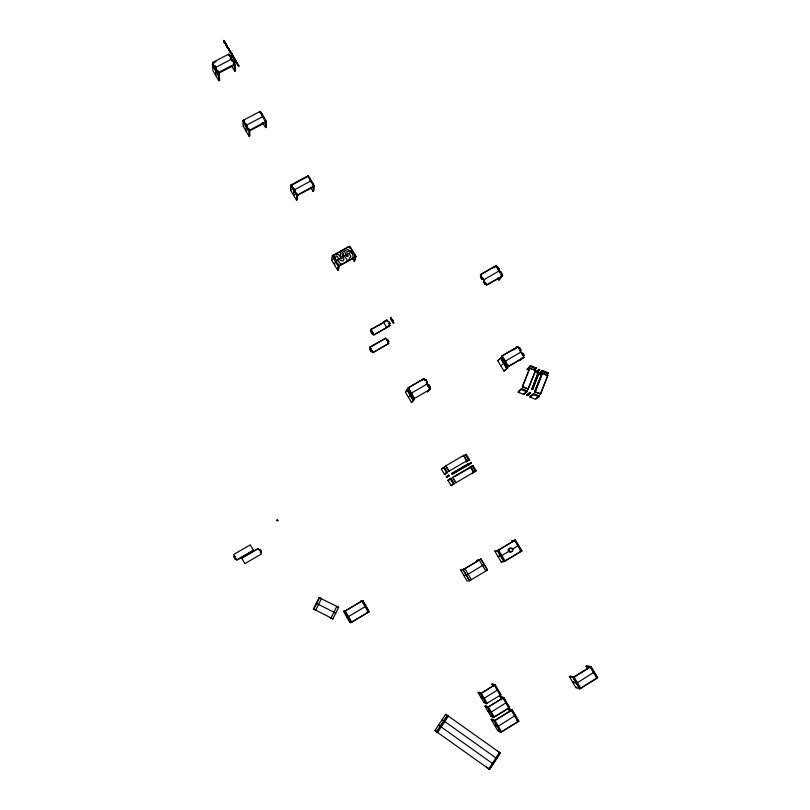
<?xml version="1.0" encoding="UTF-8"?>
<svg xmlns="http://www.w3.org/2000/svg" width="810" height="810" viewBox="0 0 810 810"><rect width="100%" height="100%" fill="white"/><g stroke="black" fill="none" stroke-linecap="round" stroke-linejoin="round"><path stroke-width="1.21" d="M234.697 58.857C236.763 62.522 234.06 58.664 233.614 57.53M234.951 59.839L234.627 59.343M229.21 50.088L229.858 51.03L229.362 50.301M235.71 61.226L237.998 64.881L235.457 61.094L236.277 62.269L235.609 60.284M225.706 44.165L225.19 42.9L226.618 45.674M352.593 258.269C354.486 255.008 350.153 249.895 346.761 251.637C346.113 253.419 350.801 257.641 346.214 256.213L344.736 251.535C338.043 251.515 345.992 258.815 343.238 260.861C340.089 261.336 338.448 258.096 336.869 256.021C335.229 254.704 336.211 260.334 334.52 256.952L334.378 254.573M230.546 51.799L229.281 50.544L230.718 52.498L229.463 50.088L229.898 50.787M306.372 177.269L291.61 185.206L291.641 184.579L292.592 186.189L291.59 186.371L291.782 187.373L293.007 189.439L293.503 187.728L295.609 191.281L294.617 191.474L296.035 194.532L296.531 192.831L297.685 194.785L297.361 199.776L296.531 200.232L290.557 190.148L290.8 185.034L308.326 175.628L314.371 185.794L313.845 190.897L313.014 191.342L310.625 187.312M296.531 200.232L296.845 195.24L290.8 185.034M347.227 261.215C347.713 257.863 342.336 256.507 343.47 253.297M499.851 272.94L497.674 269.355L499.233 269.042L496.105 265.71L480.593 274.428L481.484 276.919L481.575 276.048L480.583 276.25L480.502 277.111L481.768 279.207L482.517 277.607L484.694 281.212L483.712 281.414L483.621 282.275L484.896 284.361L485.646 282.771L486.516 285.221L485.554 283.632M481.768 279.207L480.583 276.25M313.014 191.342L313.531 186.249L312.579 184.65C314.655 185.652 311.951 181.045 311.668 183.111L309.552 179.567C311.637 180.569 308.924 175.962 308.64 178.018L307.486 176.074M484.896 284.361L485.646 282.771M229.939 51.313L226.932 46.261M228.42 49.157L228.592 48.499L229.2 49.957M228.339 48.58L226.041 44.449M230.769 52.022L229.787 50.473M235.842 61.358L236.348 62.046M228.339 48.165L228.177 48.154M228.987 50.048L228.541 49.288L229.088 49.936M236.662 62.917L237.29 63.281L236.54 62.4M230.921 52.296C230.202 53.45 229.321 50.23 230.556 52.093M237.968 64.425L237.127 63.372M506.402 362.637L505.288 363.599L506.402 362.637L504.184 358.972L502.615 361.979L500.62 357.726L501.451 357.25L507.779 367.75L504.002 371.112L497.755 360.733L500.62 357.726M502.109 358.334L503.223 357.372L502.23 355.712L517.904 346.731L519.119 348.735L519.787 347.996L521.073 350.123L519.463 350.315L522.298 353.99L522.966 353.251L524.252 355.377L522.642 355.57L524.252 355.377M503.283 361.24L502.443 358.901L501.451 359.103M502.615 361.979L504.184 358.972M507.364 364.237L508.589 366.262L507.364 364.237L505.774 367.224L502.737 361.23M506.442 366.484L505.602 364.146L504.61 364.358M505.774 367.224L507.242 364.986M236.712 62.167L237.077 63.332M350.527 247.931L350.193 248.508L349.019 246.534L333.062 255.757L333.153 255.241L334.115 256.871L333.113 257.064L333.244 257.965L334.49 260.061L335.046 258.43L337.183 262.045L336.18 262.238L337.547 265.224L338.114 263.604L339.289 265.589L338.438 269.74L337.608 270.196L331.553 259.969L332.313 255.707L349.859 246.078L355.995 256.395L354.952 260.648L354.122 261.103L352.299 258.046M334.581 265.083L335.37 260.881L352.927 251.232M337.608 270.196L338.438 266.055L332.313 255.707M354.122 261.103L355.155 256.851L354.193 255.231C356.218 256.122 353.464 251.454 353.261 253.672L351.125 250.067L351.773 250.017M227.114 46.524L227.62 47.739L226.122 44.297M216.067 61.519L212.909 63.15L212.817 62.36L228.673 54.169L229.645 56.508L230.496 55.384L231.69 57.399L230.536 58.016L232.602 61.479L233.452 60.355L234.647 62.38L233.493 62.988L234.647 64.921L218.811 73.133L217.596 70.43L216.908 71.128L217.212 72.282L217.9 71.594M229.645 56.508L230.496 55.384M230.536 58.016L231.69 57.399M230.384 58.229L231.376 58.057L230.222 58.664M370.899 329.366L371.942 331.806L370.899 329.366L386.552 320.912M226.527 45.117L226.83 45.664M529.973 397.042L533.598 393.589L539.288 395.938L538.944 396.829L535.592 399.36L529.973 397.042L533.598 393.589M541.019 375.141L538.782 374.22L542.508 370.494L548.178 372.833L546.102 375.121M532.14 395.574L533.8 394.075L530.337 396.323L530.601 396.768L530.337 396.323M534.58 391.898L542.173 372.914L547.864 375.253L540.685 393.933L534.58 391.898L542.173 372.914M535.451 390.936L542.184 373.835L541.667 373.795M535.521 390.886L542.184 373.835M540.27 394.247L547.864 375.253M523.645 393.984L527.351 391.007L521.66 388.668L518.521 391.301L518.177 392.182L523.797 394.5L527.351 391.007M523.797 394.5L524.141 393.609M528.059 389.215L535.673 370.231L529.588 368.236L522.369 386.866L528.059 389.215L535.673 370.231M534.317 370.261L536.311 367.942L530.641 365.604L527.067 369.39L529.305 370.312M526.672 395.27L529.821 392.556L530.469 393.164L527.421 395.574L526.672 395.27L529.821 392.556M535.805 372.347L539.055 369.37L539.693 369.978L536.554 372.661L535.805 372.347L539.055 369.37M527.421 395.574L530.58 392.87M536.554 372.661L539.804 369.684M531.654 389.367L532.615 389.519L531.654 389.367L538.326 372.327L539.156 372.58L532.615 389.519L539.085 372.641M531.856 389.205L538.184 372.448L539.156 372.58M538.782 374.22L542.508 370.494M539.035 373.785L542.7 370.98L542.204 371.122M373.835 334.986L389.823 325.701L373.835 334.986L372.802 332.596L372.195 334.125L372.883 333.386M518.177 392.182L521.66 388.668M527.067 369.39L530.641 365.604M522.369 386.866L529.983 367.882M370.99 349.475L370.909 348.715L369.917 348.918L369.998 349.687L370.99 349.475L369.947 347.075L385.722 338.205L386.897 340.19L387.575 339.451L388.82 341.557L387.423 341.769L388.82 341.557M383.403 322.016L386.927 320.001L388.101 322.036L388.8 321.256L390.035 323.413L389.033 323.615L390.005 325.255L386.492 327.23L383.413 321.975L386.927 320.001M393.751 322.957L390.734 317.591L390.309 318.279L393.569 323.372L390.734 317.591M371.922 351.054L371.243 351.793L371.851 350.295L372.873 352.664L388.8 343.399L387.828 341.769M386.492 327.23L390.025 325.215M235.619 60.365L234.829 59.231M389.033 323.615L390.055 323.372M235.305 60.021L235.629 60.466M385.722 338.205L369.795 347.46M393.397 323.474L393.832 322.795L390.562 317.692M388.8 343.399L372.873 352.664M336.839 606.366L331.067 617.959L330.288 617.706L332.09 618.627L332.89 618.891L338.651 607.297L319.069 597.618L313.338 609.049L315.141 609.971L315.718 610.122L321.509 598.539L319.069 597.618M313.338 609.049L313.895 609.191L319.687 597.618M230.84 52.873L231.468 53.652M265.366 120.326L264.587 120.174L265.528 121.753L265.599 127.605L266.429 127.17L266.368 121.318L260.395 111.264L242.868 120.477L243.223 126.35L249.115 136.313L249.946 135.877L249.682 130.116L248.538 128.182L248.103 129.965L246.635 126.846L247.637 126.654L245.552 123.14L244.863 123.849L245.126 124.932L243.921 122.887L243.658 121.804L244.65 121.621L243.719 120.032M412.989 397.558L412.33 399.006L412.989 397.558L414.183 399.573L411.571 402.54L405.405 392.131L407.946 389.043L409.576 392.374L410.235 390.906L409.556 391.665M409.313 390.015L409.283 389.306L408.281 389.519L408.301 390.228L409.313 390.015L408.301 387.646L424.177 378.584L425.371 380.609L426.06 379.85L427.326 381.996L426.323 382.209L428.51 385.884L429.189 385.125L430.464 387.271L428.986 387.413L430.211 389.458L429.462 387.484M499.476 752.429L488.794 768.892L486.506 767.1L489.645 769.5L500.317 753.027L447.383 715.443L436.6 731.774L489.645 769.5M489.473 769.368L500.134 752.905M407.946 389.043L405.405 392.131M435 730.478L445.672 714.309L448.365 716.131L437.572 732.483L435 730.478L435.831 731.065M436.732 731.875L447.515 715.534M494.151 267.887L496.358 265.376L500.519 272.211M496.105 265.71L480.269 274.914M411.227 393.245L427.315 383.859L428.51 385.884M408.483 397.335L411.065 394.308M421.737 380.71L423.832 378.412L424.399 380.082M422.567 380.234L423.832 378.412M408.098 387.97L424.177 378.584M498.889 271.35L499.233 270.864L483.398 280.068L482.436 278.478M411.571 402.54L414.183 399.573M413.383 396.9L414.356 398.54L413.373 396.201L412.705 397.659L413.373 396.201M497.704 278.063L498.94 280.098L501.076 277.111M499.942 272.322L501.096 272.109L502.605 275.653L498.94 280.098M429.239 389.387L427.265 392L430.069 388.911L428.784 387.453M231.042 53.166C232.986 56.629 229.868 51.799 231.68 53.551M519.787 347.996L518.501 348.725L517.904 346.731M522.966 353.251L521.68 353.98L522.298 353.99M423.944 378.918L424.906 380.548L426.06 379.85M427.305 386.147L427.984 385.398L426.951 383.656L426.111 384.132M428.044 385.813L429.189 385.125M259.969 549.443C258.41 551.62 261.326 547.681 261.448 551.995L260.415 552.217M407.106 389.519L409.212 393.741L409.87 392.293L412.685 396.961M481.849 278.336L482.517 277.607M497.391 267.077L496.733 267.796L495.538 265.832M235.619 557.847L234.9 558.647L235.183 559.113L235.619 557.847L236.864 560.014L253.398 550.334L236.864 560.014M501.096 272.109L500.428 272.828L498.251 269.244L497.674 269.355M277.425 519.524L276.706 520.314L277.749 520.081M387.575 339.451L386.897 340.19M237.411 63.443L238.079 65.276M502.23 355.712L501.876 356.086L517.529 347.105M501.451 357.25L497.755 360.733M513.965 349.535L517.084 346.71L514.026 349.849M263.473 118.989L264.374 117.956L263.685 118.655L261.61 115.152L262.602 114.969L261.387 112.924L260.699 113.623L259.565 111.709L259.575 112.428M505.045 361.351L521.083 351.985L520.698 352.36M500.874 365.917L504.61 362.495M214.255 67.291L214.944 66.602L214.64 65.438L213.951 66.126L214.255 67.291L213.06 65.266L212.746 64.101L213.749 63.929L212.817 62.36M213.283 64.76L213.192 63.97L212.352 64.405L214.63 68.891L214.326 67.736L215.014 67.038L216.138 68.951L215.298 69.387L215.986 75.856L216.817 75.431M214.326 67.736L217.576 73.872L217.272 72.718L217.961 72.029L219.095 73.933L219.743 80.352L218.902 80.787L213.081 70.936L212.352 64.405M233.452 60.355L232.764 61.054L230.698 57.581M504.002 371.112L507.779 367.75M522.592 357.645L519.453 360.652L522.632 357.919M523.26 355.59L523.878 357.605L508.224 366.616M238.363 64.699C237.543 64.324 240.013 68.486 238.16 64.81L237.512 64.294M533.831 370.099L536.311 367.942M223.651 40.601L224.603 41.755L224.147 42.039C225.291 43.872 222.548 37.159 224.319 42.586M539.409 373.936L540.999 372.61M546.446 374.24L548.178 372.833M535.066 390.774L535.653 390.774L535.137 390.724M530.226 396.617L533.679 394.369M445.348 473.992L444.508 474.478L441.379 469.172L444.406 467.026L447.586 472.392L444.842 474.275M445.834 465.821L449.013 471.197L445.834 465.821L463.765 455.311L466.661 460.89L463.765 455.311M444.406 467.026L441.379 469.172M535.926 398.469L539.288 395.938M232.429 55.394L233.391 56.538L232.926 56.811C234.06 58.603 231.356 51.992 233.098 57.348M467.026 460.789L469.081 459.877L466.125 461.892L469.456 459.655L466.276 454.299L462.986 456.607L463.816 456.121M464.636 455.514L466.276 454.299M444.629 473.921L447.211 472.615M444.508 474.478L446.715 472.422M446.29 476.796L448.669 475.176L449.094 475.885L446.705 477.505L446.29 476.796L448.669 475.176M451.798 473.506L467.977 464.029L468.251 464.849L452.223 474.225L451.848 473.475L467.927 464.059L468.251 464.849M452.223 474.225L451.95 473.404M468.2 464.282L470.833 462.51L471.258 463.229L468.615 464.991L468.2 464.282L468.615 464.991M451.95 485.149L451.109 485.646L447.96 480.32L450.775 478.497L448.365 480.087M451.109 485.646L454.268 483.692L451.079 478.315L447.96 480.32M452.658 477.363L455.848 482.76L452.658 477.363L470.61 466.833L473.809 472.21L455.848 482.76M469.739 467.36L470.245 467.279M470.61 466.833L473.496 472.412M473.536 472.493L472.706 472.979L476.128 470.883L472.939 465.517L469.557 467.684L470.387 467.198M470.175 467.795L472.625 465.699M500.55 732.351L518.623 721.113L512.011 709.783L493.938 720.981L500.732 732.463L518.825 721.214L512.193 709.874L509.055 708.416L508.204 708.942L509.834 711.737M580.76 688.308L574.118 677.079L570.199 676.056L569.359 676.583L575.91 687.66L576.75 687.143M597.395 677.737L579.666 688.763L573.024 677.545L590.753 666.559L597.648 677.798L579.909 688.834L575.91 687.66M490.769 716.111L491.528 715.645L494.272 717.103L488.4 707.008L485.737 705.672L484.967 706.148L490.769 716.111L493.492 717.579L509.581 707.626L503.709 697.562L500.833 696.337L500.074 696.803L501.815 699.779M500.732 732.463L497.735 730.701L491.194 719.472L492.055 718.936L494.981 720.535L501.603 731.916L499.598 730.752M512.193 709.874L494.11 721.082L491.194 719.472M587.665 669.009L586.035 666.245L586.865 665.729L591.006 666.61L597.648 677.798M495.325 724.555L494.464 725.082L497.421 726.762L515.312 715.443M569.359 676.583L573.267 677.616L591.006 666.61M573.47 681.595L572.629 682.121L576.588 683.225L594.064 672.138M497.735 730.701L498.585 730.164M503.709 697.562L487.62 707.484L484.967 706.148M488.632 710.654L487.863 711.129L490.556 712.537L506.473 702.513M493.341 717.498L509.581 707.626M486.253 703.708L500.934 694.818L494.92 684.723L480.401 693.654L486.405 703.779L483.914 702.564L478.133 692.621L478.892 692.145L481.322 693.249L487.185 703.303L485.514 702.493M492.875 686.232L491.71 684.247L492.48 683.782L495.082 684.784L500.934 694.818M495.082 684.784L480.553 693.724L478.133 692.621M481.788 697.116L481.029 697.592L483.479 698.746L497.846 689.735M483.914 702.564L484.684 702.088M498.899 556.116L498.059 556.612L500.995 556.075L509.328 551.083M512.447 549.21L518.309 545.555M487.488 570.038L469.486 580.76L463.016 569.734L480.846 559.072L487.488 570.038L481.008 559.042L476.634 560.56L479.297 560.064L485.777 571.06M503.101 561.36L505.096 561.046L498.606 550.091L494.859 551.205L501.258 562.029L502.099 561.522M501.258 562.029L504.245 561.553L521.944 550.932L515.454 540.007L512.335 540.756L511.495 541.262L514.603 540.523L521.093 551.448M460.698 570.088L463.168 569.713L469.638 580.74L467.087 580.972L460.698 570.088L464.879 568.691L471.359 579.717M463.168 569.713L481.008 559.042M494.859 551.205L497.755 550.597L515.454 540.007M343.501 611.297L345.333 610.942L351.763 622.141L349.839 622.353L343.501 611.297L344.452 611.469L362.779 600.574L369.208 611.742L350.872 622.667L349.839 622.353M451.079 478.315L450.228 478.811L453.418 484.198L454.268 483.692M472.939 465.517L472.098 466.013L475.278 471.38L476.128 470.883M454.997 476.472L469.041 468.241M448.568 480.441L448.639 479.925M449.013 471.197L466.955 460.677M447.586 472.392L446.735 472.888L443.556 467.512M469.456 459.655L468.615 460.151L465.436 454.795M470.833 462.51L471.258 463.229M449.094 475.885L448.386 475.338M452.274 474.194L468.403 464.748M446.705 477.505L446.563 476.634M253.429 550.405L250.29 544.857L233.695 554.465L234.961 556.662L233.634 556.419L234.961 556.662M261.448 551.995L260.202 551.883L261.407 554.01L244.863 563.628L241.704 558.08L258.279 548.461L259.463 550.557M258.299 548.542L241.704 558.08M508.589 366.262L524.262 357.24M414.356 398.54L430.444 389.144M502.605 275.653L501.785 276.119L500.803 274.499L502.362 274.195M486.85 284.755L502.362 276.007L500.803 274.499M486.516 285.221L502.018 276.493M393.174 321.853C390.845 321.853 395.736 322.208 392.02 319.373L391.017 319.342L391.767 319.444M391.007 319.332L391.605 319.191M391.179 319.606L392.02 319.373M392.425 321.712L393.275 321.479M498.656 270.975L499.476 270.51M370.747 329.781L382.34 323.281M338.438 266.055L355.995 256.395M339.177 266.095L355.033 257.367M331.553 259.969L332.383 259.514M290.557 190.148L291.387 189.702M311.344 180.711L293.817 190.137L293.544 195.19L294.374 194.734M296.845 195.24L314.371 185.794M297.645 195.392L313.47 186.867M243.223 126.35L244.063 125.914M263.382 116.286L245.855 125.52L246.169 131.331L246.999 130.896M249.115 136.313L248.832 130.562L266.368 121.318M249.713 130.815L265.538 122.462M234.718 59.403L234.778 58.897M234.981 60.294L235.548 60.629M236.277 62.097L235.72 61.054L236.49 61.995M218.811 73.133L218.73 72.343L234.586 64.132L233.655 62.562L234.647 62.38M237.279 63.322L236.52 62.633L236.976 62.947M235.102 64.324L234.262 64.76L234.718 71.28L235.548 70.845L235.102 64.324L234.323 63.018L233.341 63.2M218.902 80.787L218.254 74.378L219.095 73.933M238.656 65.701L238.464 64.982L238.768 66.663M227.124 46.332L227.691 47.203L226.952 46.636M227.914 47.365L228.329 49.066L228.592 48.499M227.974 48.256L229.017 49.39L228.582 48.985M228.4 48.742L229.108 49.41L228.623 49.045M228.552 49.359L228.957 49.774L228.562 49.268M229.898 50.676L229.149 50.483L229.898 50.797M230.131 51.182L229.26 50.341M230.475 52.67L230.081 51.354L230.273 51.82M228.359 54.827L229.2 54.391L230.182 56.042M231.873 54.199L232.51 56.315M231.589 53.399L231.042 53.247L231.842 54.462M232.389 56.113L232.075 54.088M232.926 56.811L233.472 56.447L233.634 57.844M233.614 56.68L233.341 57.53L234.343 58.209M232.946 57.105L232.642 55.282M234.515 59.505L233.776 57.783L234.292 58.198M231.316 59.788L232.146 59.363L232.308 61.55M234.454 58.097L234.525 59.069M224.147 42.039L224.826 41.887L224.562 42.758M224.178 42.343L223.854 40.5M226.82 45.562L226.344 45.755L225.453 43.406M225.666 43.294L225.048 42.626L225.555 43.426M225.889 44.469L226.415 44.854M226.203 45.522L226.344 45.755M276.969 520.759L278.255 520.82M501.339 359.853L502.321 359.65M504.498 365.097L505.491 364.895M407.926 390.906L408.928 390.693L408.949 391.402L407.946 391.605M428.986 387.413L430.464 387.271M411.045 396.171L412.047 395.958L412.067 396.657L411.065 396.87L409.192 393.042M388.851 324.061L389.438 323.889M372.195 334.125L370.94 332.009L370.869 331.219L371.871 331.007M496.824 267.189L497.968 266.956M498.656 269.163L499.233 269.042M519.807 551.337L521.944 550.932M217.212 72.282L215.703 69.103L216.705 68.921L214.64 65.438M216.007 70.257L216.999 70.075M216.078 70.693L217.07 70.521L218.265 73.183L217.961 72.029M216.381 71.847L217.374 71.665M213.131 65.711L214.123 65.529L215.318 68.202L215.014 67.038M213.435 66.876L214.427 66.693M484.086 564.56L466.398 575.232L463.887 575.525M391.281 319.515L391.848 319.464M521.073 350.123L519.169 347.986M362.779 600.574L360.723 601.06L361.898 601.101L368.327 612.259L367.072 612.087M364.763 606.052L365.988 606.153L347.662 617.068L346.67 616.825M316.204 603.328L335.775 613.089L334.935 612.897M427.326 381.996L425.584 379.799M337.78 607.186L338.651 607.297M367.942 611.57L369.208 611.742M586.035 666.245L590.156 667.136L596.798 678.324M491.71 684.247L494.313 685.26L500.165 695.294M538.933 369.664L539.693 369.978M530.297 366.495L535.967 368.833M542.163 371.385L547.833 373.724M529.588 368.236L531.866 369.168M541.769 373.258L547.449 375.597M535.916 372.053L536.665 372.367M522.754 386.542L528.454 388.901M534.975 391.584L540.685 393.933M529.71 392.85L530.469 393.164M521.316 389.559L526.996 391.908M533.253 394.49L538.944 396.829M526.784 394.976L527.533 395.28M500.074 696.803L502.929 698.038L508.812 708.102M508.204 708.942L511.333 710.41L517.954 721.75M336.089 253.631L338.803 254.907L340.99 257.793M516.669 720.141L518.825 721.214M313.855 609.181L332.89 618.891M497.077 750.809L500.317 753.027M445.672 714.309L446.512 714.896M496.591 758.383L442.118 719.685L442.959 720.282M493.037 763.87L438.564 725.082M341.557 264.343L339.188 262.268L337.547 259.23M227.64 47.355L227.205 46.636M350.538 251.08L347.743 249.52L345.435 250.624L343.663 249.48M234.859 59.13L235.599 61.327M349.535 254.087L350.973 256.578L349.242 258.279L348.958 260.263M233.817 57.632L234.181 58.917L233.958 57.864M227.934 47.507L228.44 48.276M237.127 63.048L236.743 62.704M341.04 257.762L341.911 258.876L340.301 254.927L340.656 251.13M225.332 43.072L224.856 43.072M229.635 50.22L229.493 50.615M225.96 44.58L225.696 44.266M480.593 274.428L481.575 276.048M483.712 281.414L484.977 283.51M522.349 353.231L523.635 355.357M504.073 359.721L506.28 363.396M502.23 357.575L503.516 359.721M505.41 362.85L506.695 364.986M505.896 366.484L506.949 368.226M391.453 319.423L392.708 321.529M231.68 53.45L231.468 53.561M428.723 385.064L429.988 387.2M226.921 46.433L227.488 47.395L227.235 46.717M230.334 55.819L231.528 57.834M231.376 58.057L233.128 61.003M228.673 54.169L229.807 56.072M231.802 66.369L234.718 71.28M262.653 122.644L265.599 127.605M387.17 339.461L388.415 341.567M408.301 387.646L409.283 389.306M410.235 390.906L412.422 394.602L411.419 394.814L411.429 395.513L413.009 398.257M410.255 391.615L412.442 395.3M408.301 390.228L409.89 392.992L409.87 392.293M412.31 398.307L413.343 400.059M411.065 396.87L412.33 399.006M217.596 70.43L218.73 72.343M372.802 332.596L373.987 334.591M214.944 66.602L215.855 68.141L215.774 67.351L231.63 59.14L231.69 59.94M370.869 331.219L372.124 333.335M212.746 64.101L213.951 66.126M215.703 69.103L216.908 71.128M217.272 72.718L218.254 74.378M573.267 677.616L579.909 688.834M497.755 550.597L504.245 561.553M242.868 120.477L248.832 130.562M369.947 347.075L370.909 348.715M371.851 350.295L373.025 352.289M369.917 348.918L371.162 351.034M369.998 349.687L371.243 351.793M231.741 54.391L231.093 52.883M509.419 707.545L503.536 697.491L487.468 707.413L493.492 717.579M500.833 696.337L501.998 698.321M344.452 611.469L350.872 622.667M233.634 556.419L235.183 559.113M236.652 63.089L237.006 63.686L236.54 62.805M225.139 43.213L225.393 44.044L224.967 43.193M338.053 267.492L338.539 269.912M224.684 41.654L224.704 42.991M225.524 43.062L225.737 44.732M230.759 51.901L230.769 53.207M231.792 54.928L231.792 53.733L231.64 54.574M233.472 56.447L233.482 57.763M234.323 57.864L234.323 59.181M234.586 64.132L234.647 64.921M338.722 267.138A5.528 0.942 61.4 0 1 338.236 267.259M352.036 250.493A5.518 1.023 61.5 0 1 352.765 251.637M353.474 252.892A5.518 1.023 61.5 0 1 354.122 254.168M355.225 257.256A5.518 1.023 61.5 0 1 355.236 257.813M511.647 551.094A1.914 1.853 63.9 0 1 508.974 551.711A1.914 1.853 63.9 0 1 508.548 548.927A1.914 1.853 63.9 0 1 511.292 548.805M521.559 551.013L503.881 561.613L497.411 550.668L515.079 540.098L521.559 551.013M362.637 600.574L344.341 611.449L350.75 622.627L369.056 611.722L362.637 600.574M509.308 549.433A1.914 1.863 63.9 0 0 511.657 551.762A1.914 1.863 63.9 0 0 512.416 548.572A1.914 1.863 63.9 0 0 509.308 549.433"/></g></svg>
